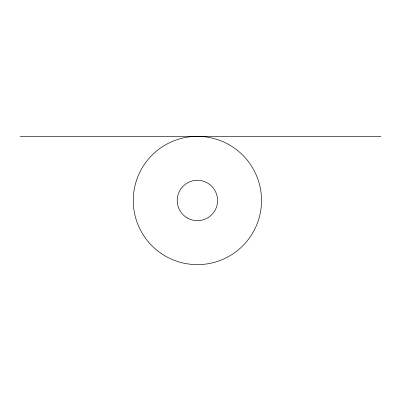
<?xml version="1.0" encoding="UTF-8"?>
<svg xmlns="http://www.w3.org/2000/svg" width="401" height="401" viewBox="0 0 401 401"><rect width="100%" height="100%" fill="white"/><g stroke="black" fill="none" stroke-linecap="round" stroke-linejoin="round"><path stroke-width="0.6" d="M20.05 136.49L380.95 136.49M161.262 253.492A64.14 64.14 0 0 0 261.352 205.292A64.14 64.14 0 0 0 169.563 142.711A64.14 64.14 0 0 0 161.262 253.492M187.302 217.979A20.185 20.185 0 0 0 217.578 200.5A20.185 20.185 0 0 0 187.302 183.021A20.185 20.185 0 0 0 187.302 217.979"/></g></svg>
